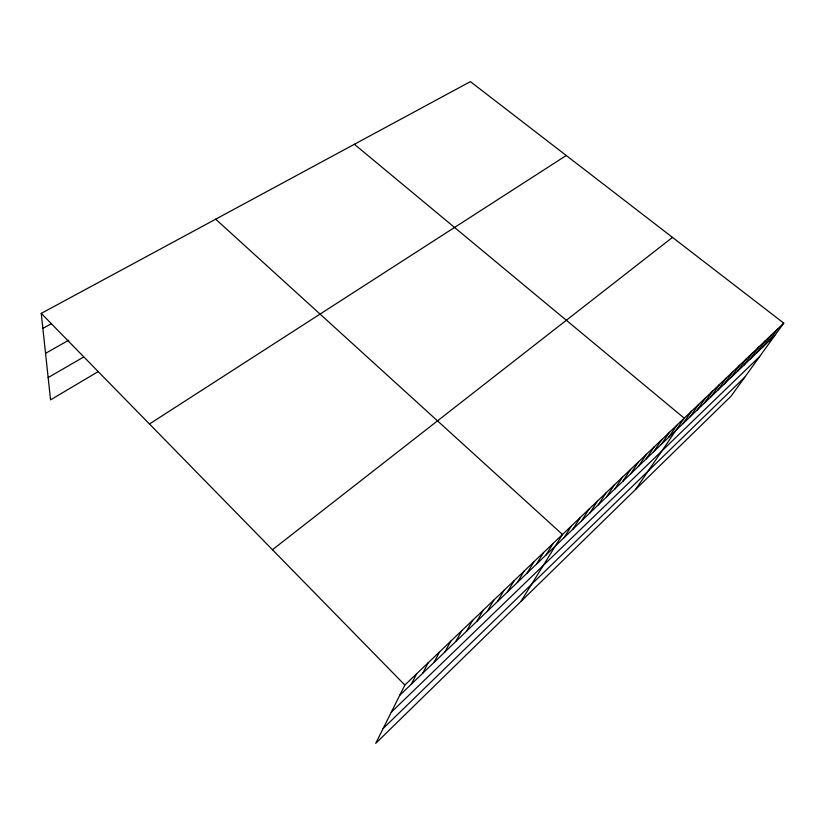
<?xml version="1.0" encoding="UTF-8"?>
<svg xmlns="http://www.w3.org/2000/svg" width="825" height="825" viewBox="0 0 825 825"><rect width="100%" height="100%" fill="white"/><g stroke="black" fill="none" stroke-linecap="round" stroke-linejoin="round"><path stroke-width="1.24" d="M783.75 323.132L404.848 685.059L375.705 743.377L731.094 396.144L783.75 323.132L470.394 81.623L41.25 313.387L50.552 399.857L98.051 371.683M411.324 684.193L416.625 673.819M422.72 673.252L428.196 662.764M433.929 662.506L439.581 651.894M444.953 651.925L450.759 641.2M455.802 641.52L461.763 630.692M466.476 631.29L472.581 620.359M476.974 621.225L483.233 610.191M487.307 611.315L493.701 600.188M497.475 601.559L504.003 590.349M507.478 591.958L514.14 580.666M517.337 582.512L524.112 571.137M527.031 573.21L533.93 561.763M536.59 564.042L543.603 552.523M545.995 555.019L553.111 543.438M520.915 601.497L562.485 534.487L215.686 219.182M564.114 537.642L571.447 525.927M572.849 529.268L580.274 517.492M581.45 521.008L588.967 509.19M589.937 512.872L597.537 501.002M598.3 504.848L605.993 492.927M606.55 496.949L614.316 484.976M614.677 489.142L622.524 477.128M622.7 481.449L630.62 469.394M630.609 473.87L638.602 461.773M638.406 466.393L646.47 454.255M646.099 459.009L654.235 446.841M653.689 451.729L661.898 439.529M661.176 444.541L669.446 432.31M668.57 437.456L676.892 425.195M635.632 489.421L684.245 418.182L354.389 144.282M683.059 423.565L691.494 411.252M690.164 416.749L698.651 404.415M697.177 410.025L705.715 397.671M704.096 403.384L712.687 391.009M710.923 396.835L719.565 384.44M717.667 390.359L726.361 377.953M724.329 383.976L733.064 371.549M730.909 377.664L739.674 365.228M737.406 371.436L746.212 358.988M743.82 365.289L752.668 352.822M750.152 359.215L759.041 346.737M756.412 353.213L765.332 340.725M762.589 347.284L771.55 334.785M768.694 341.426L777.686 328.917M383.13 728.516L744.82 377.118M391.277 712.212L759.639 356.565M399.723 695.31L774.727 335.631M272.456 549.728L672.499 237.394M149.449 423.998L566.249 155.502M48.149 377.582L83.325 357.204M45.54 353.317L68.764 340.209M42.859 328.391L51.274 323.771M41.25 313.387L404.848 685.059"/></g></svg>
